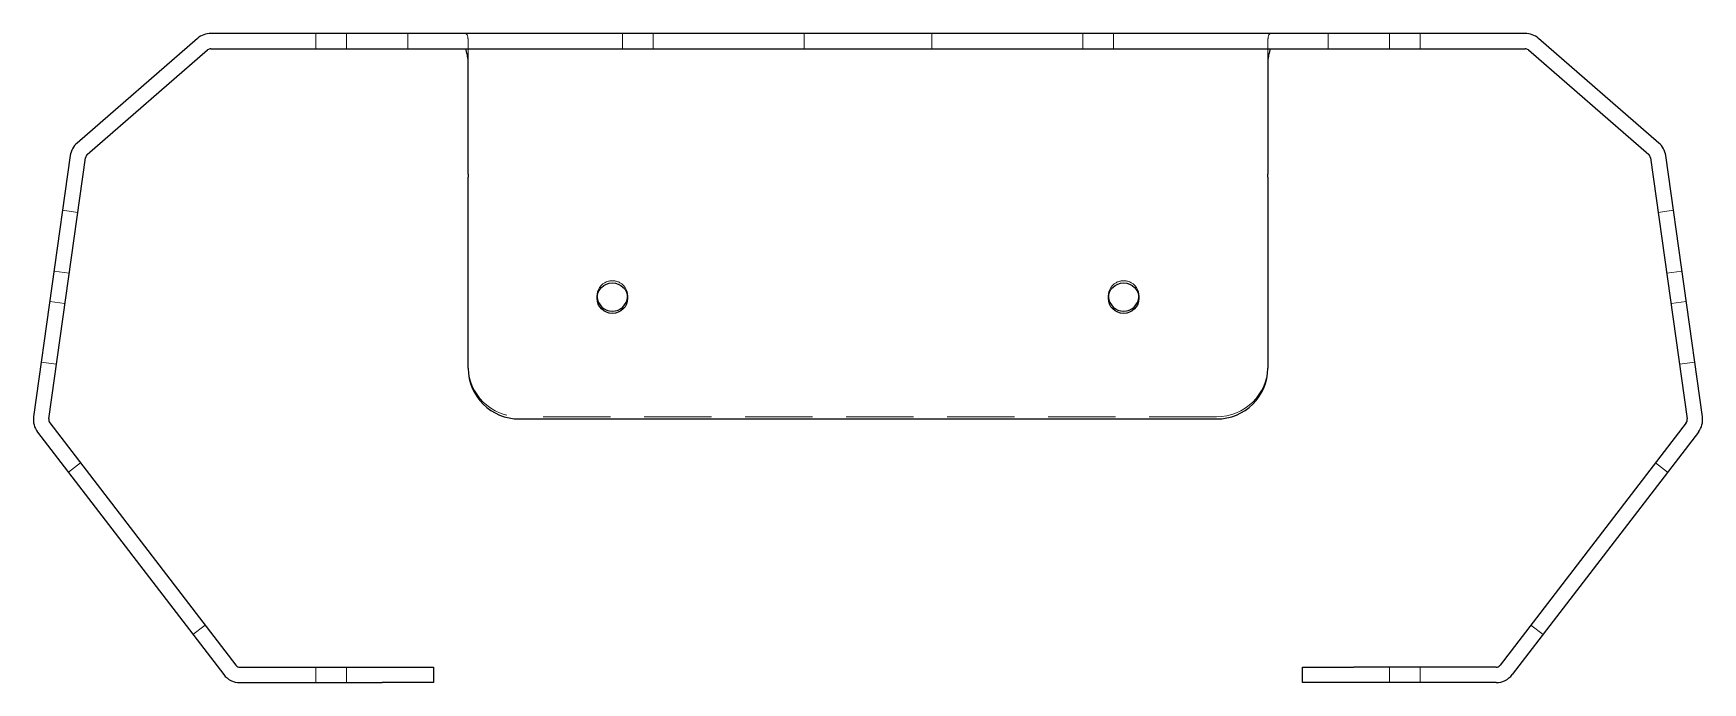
# Model space of a CAD drawing. Header units: millimetres. Extents: x 67 to 229, y 7 to 164.
# Drawn here: x 67.26 to 98.74, y 151.88 to 164.12 of the extents above; entities that cross this region are included whole.
import ezdxf

# ---------------------------------------------------------------- set-up
doc = ezdxf.new("R2010")
doc.units = ezdxf.units.MM
doc.linetypes.add('HIDDEN', pattern=[1.905, 1.27, -0.635])

msp = doc.modelspace()

# ---------------------------------------------------------------- linework, layer by layer
at = {"color": 7, "linetype": 'Continuous', "lineweight": 25}
for p, q in [((70.355, 164.029), (68.085, 162.055)), ((95.391, 164.123), (70.609, 164.123)), ((97.915, 162.055), (95.645, 164.029)), ((68.275, 161.837), (70.545, 163.81)), ((70.609, 163.834), (95.391, 163.834)), ((95.455, 163.81), (97.725, 161.837)), ((75.46, 161.469), (75.46, 163.569)), ((90.54, 163.569), (90.54, 161.469)), ((67.956, 161.818), (67.264, 156.891)), ((98.736, 156.891), (98.044, 161.818)), ((67.55, 156.851), (68.243, 161.777)), ((97.757, 161.777), (98.45, 156.851)), ((75.46, 161.469), (75.46, 161.41)), ((75.46, 157.806), (75.46, 161.41)), ((90.54, 161.41), (90.54, 161.469)), ((90.54, 161.41), (90.54, 157.806)), ((67.569, 156.779), (71.08, 152.204)), ((76.425, 156.851), (89.575, 156.851)), ((98.431, 156.779), (94.92, 152.204)), ((67.34, 156.603), (70.85, 152.028)), ((98.66, 156.603), (95.15, 152.028)), ((71.156, 152.166), (73.839, 152.166)), ((73.839, 152.166), (74.804, 152.166)), ((74.804, 152.166), (74.804, 151.877)), ((91.196, 151.877), (91.196, 152.166)), ((91.196, 152.166), (92.161, 152.166)), ((94.844, 152.166), (92.161, 152.166)), ((71.156, 151.877), (73.839, 151.877)), ((74.804, 151.877), (73.839, 151.877)), ((92.161, 151.877), (91.196, 151.877)), ((94.844, 151.877), (92.161, 151.877))]:
    msp.add_line(p, q, dxfattribs=at)
at = {"color": 7, "linetype": 'HIDDEN', "lineweight": 18}
for p, q in [((72.586, 164.123), (72.586, 163.834)), ((73.164, 163.834), (73.164, 164.123)), ((74.321, 164.123), (74.321, 163.834)), ((78.371, 164.123), (78.371, 163.834)), ((78.95, 163.834), (78.95, 164.123)), ((81.795, 164.123), (81.795, 163.834)), ((84.205, 164.123), (84.205, 163.834)), ((87.05, 164.123), (87.05, 163.834)), ((87.629, 163.834), (87.629, 164.123)), ((91.679, 163.834), (91.679, 164.123)), ((92.836, 164.123), (92.836, 163.834)), ((93.414, 163.834), (93.414, 164.123)), ((75.46, 163.569), (75.46, 163.952)), ((90.54, 163.569), (90.54, 163.952)), ((68.098, 160.746), (67.811, 160.787)), ((98.189, 160.787), (97.902, 160.746)), ((67.937, 159.601), (67.65, 159.641)), ((98.35, 159.641), (98.063, 159.601)), ((67.57, 159.068), (67.856, 159.028)), ((77.889, 159.17), (77.889, 159.13)), ((78.468, 159.13), (78.468, 159.17)), ((87.532, 159.17), (87.532, 159.13)), ((88.111, 159.13), (88.111, 159.17)), ((98.144, 159.028), (98.43, 159.068)), ((67.409, 157.922), (67.695, 157.882)), ((98.305, 157.882), (98.591, 157.922)), ((89.575, 156.891), (76.425, 156.891)), ((68.151, 156.021), (67.921, 155.845)), ((98.079, 155.845), (97.849, 156.021)), ((70.269, 152.785), (70.498, 152.961)), ((95.502, 152.961), (95.731, 152.785)), ((72.586, 152.166), (72.586, 151.877)), ((73.164, 151.877), (73.164, 152.166)), ((92.836, 152.166), (92.836, 151.877)), ((93.414, 151.877), (93.414, 152.166))]:
    msp.add_line(p, q, dxfattribs=at)
at = {"color": 7, "linetype": 'Continuous', "lineweight": 25}
for centre in [(78.179, 159.128), (87.821, 159.128)]:
    msp.add_circle(centre, 0.288, dxfattribs=at)
for centre, radius, start, end in [((70.609, 163.737), 0.386, 90, 131), ((95.391, 163.737), 0.386, 49, 90), ((70.609, 163.737), 0.0964, 90, 131), ((95.391, 163.737), 0.0964, 49, 90), ((68.338, 161.764), 0.386, 131, 172), ((68.338, 161.764), 0.0964, 131, 172), ((97.662, 161.764), 0.0964, 8, 49), ((97.662, 161.764), 0.386, 8, 49), ((78.179, 159.173), 0.289, 184.4793, 355.5207), ((87.821, 159.173), 0.289, 184.4793, 355.5207), ((76.42, 157.81), 0.96, 180.2815, 270.2788), ((89.58, 157.81), 0.96, 269.7212, 359.7185), ((67.646, 156.837), 0.386, 172, 217.4978), ((67.646, 156.837), 0.0964, 172, 217.4978), ((98.354, 156.837), 0.0964, 322.5022, 8), ((98.354, 156.837), 0.386, 322.5022, 8), ((71.156, 152.263), 0.0964, 217.4978, 270), ((94.844, 152.263), 0.0964, 270, 322.5022), ((71.156, 152.263), 0.386, 217.4978, 270), ((94.844, 152.263), 0.386, 270, 322.5022)]:
    msp.add_arc(centre, radius, start, end, dxfattribs=at)
at = {"color": 7, "linetype": 'HIDDEN', "lineweight": 18}
for centre, radius, start, end in [((78.177, 159.169), 0.288, 89.6648, 183.8056), ((78.181, 159.17), 0.287, 356.1424, 90.3872), ((87.819, 159.17), 0.287, 89.6128, 183.8576), ((87.823, 159.169), 0.288, 356.1944, 90.3352), ((76.42, 157.851), 0.96, 180.2815, 270.2788), ((89.58, 157.851), 0.96, 269.7212, 359.7185)]:
    msp.add_arc(centre, radius, start, end, dxfattribs=at)
for centre, start_param, end_param in [((74.496, 163.952), 0, 0.091339), ((91.504, 163.952), 3.050253, 3.141593)]:
    msp.add_ellipse(centre, major_axis=(0.964, 0), ratio=0.869287, start_param=start_param, end_param=end_param, dxfattribs=at)
at = {"color": 7, "linetype": 'Continuous', "lineweight": 25}
for centre, start_param, end_param in [((74.496, 163.569), 0, 0.292169), ((91.504, 163.569), 2.849423, 3.141593)]:
    msp.add_ellipse(centre, major_axis=(0.964, 0), ratio=0.869287, start_param=start_param, end_param=end_param, dxfattribs=at)
at = {"color": 7, "linetype": 'HIDDEN', "lineweight": 18}
for points in [[(75.456, 164.029), (75.45, 164.091), (75.432, 164.123), (75.398, 164.123)], [(90.602, 164.123), (90.568, 164.123), (90.55, 164.091), (90.544, 164.029)]]:
    msp.add_open_spline(points, degree=3, dxfattribs=at)
at = {"color": 7, "linetype": 'Continuous', "lineweight": 25}
for points, knots in [([(75.398, 163.834), (75.402, 163.834), (75.406, 163.832), (75.41, 163.828), (75.413, 163.824), (75.417, 163.818), (75.419, 163.81)], [0, 0, 0, 0, 0.00003545278, 0.00003545278, 0.00003545278, 0.00007202733, 0.00007202733, 0.00007202733, 0.00007202733]), ([(90.581, 163.81), (90.583, 163.818), (90.586, 163.823), (90.589, 163.827), (90.593, 163.832), (90.598, 163.834), (90.602, 163.834)], [0, 0, 0, 0, 0.00003423822, 0.00003423822, 0.00003423822, 0.00007201923, 0.00007201923, 0.00007201923, 0.00007201923])]:
    msp.add_open_spline(points, degree=3, knots=knots, dxfattribs=at)

doc.saveas('drawing.dxf')
